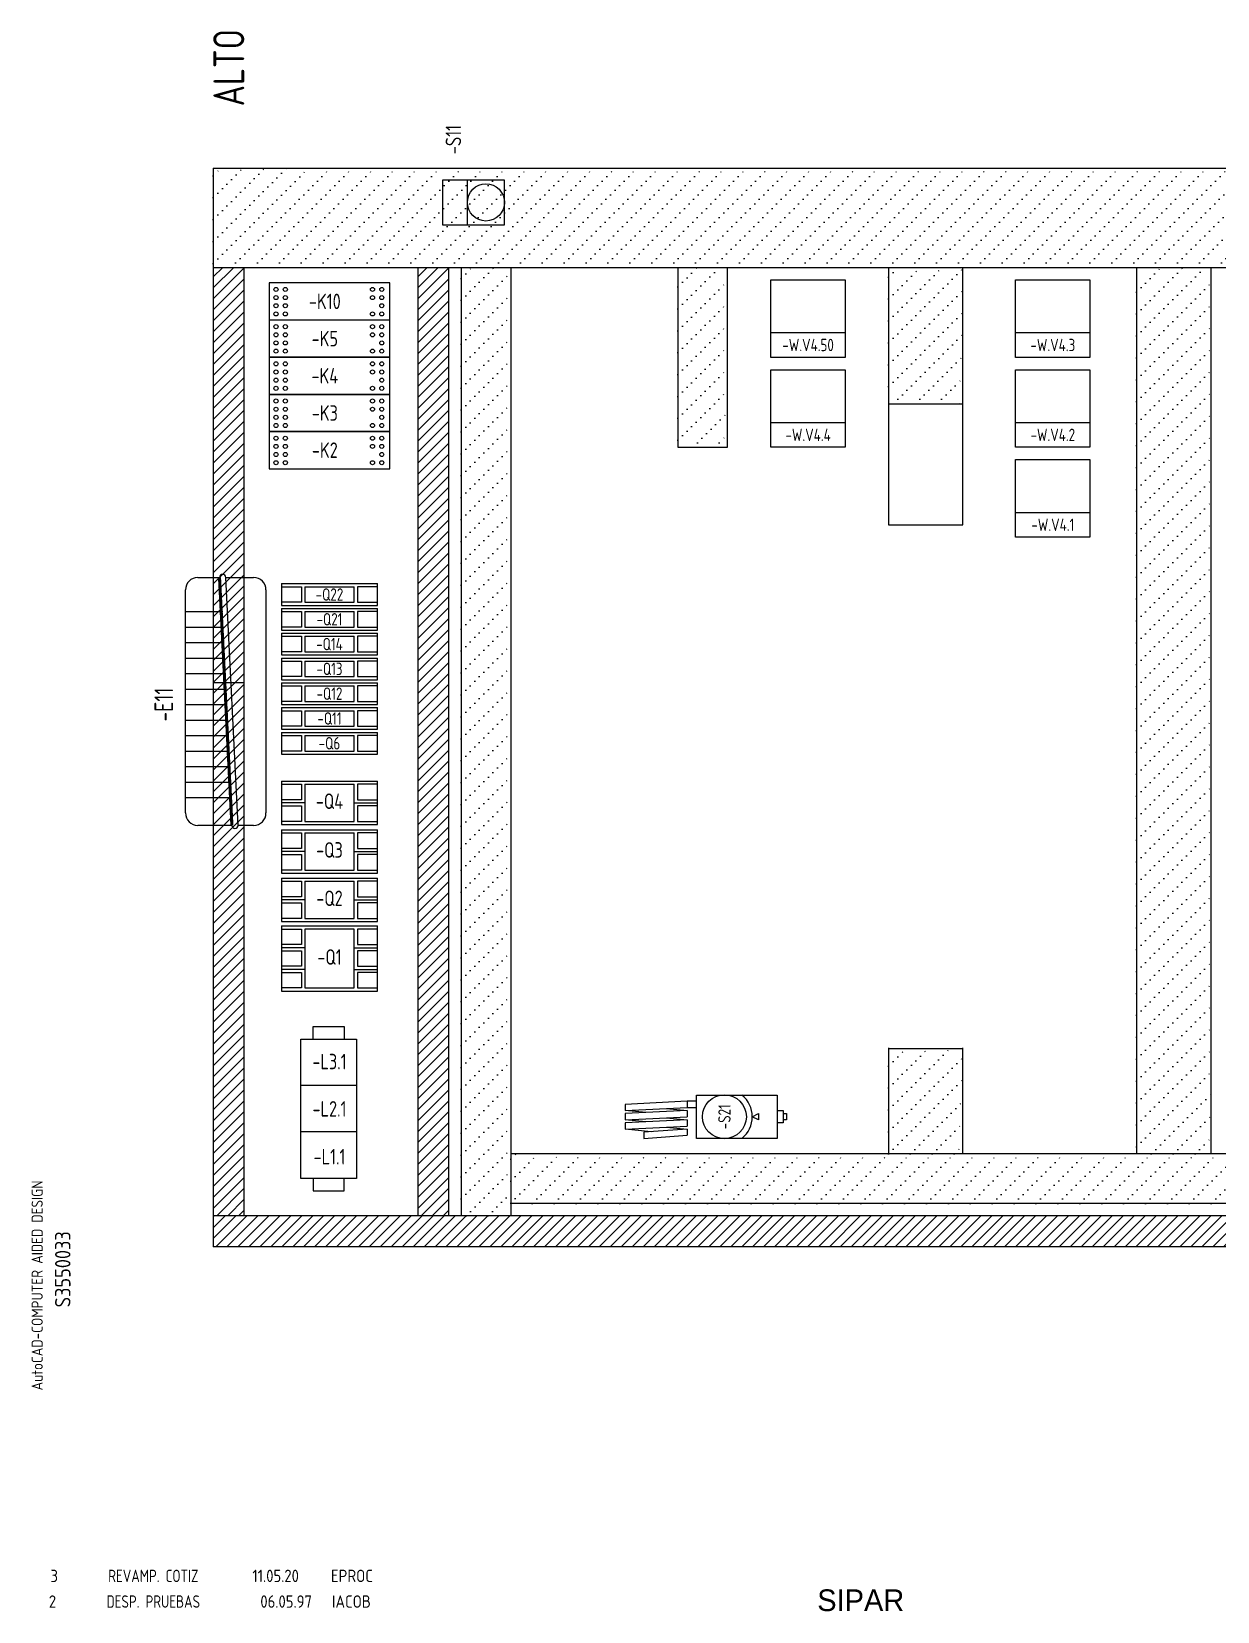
# Model space of a CAD drawing. Extents: x 10 to 610, y -247 to 1644.
# Drawn here: x 9.7 to 201.1, y 13.2 to 268.1 of the extents above; entities that cross this region are included whole.
import ezdxf
from ezdxf.enums import TextEntityAlignment as Align

# ---------------------------------------------------------------- set-up
doc = ezdxf.new("R2010")
doc.units = 0
doc.header["$LTSCALE"] = 5
doc.header["$MEASUREMENT"] = 0
doc.linetypes.add('DOT15', pattern=[0.1875, 0, -0.1875])
doc.layers.get('0').update_dxf_attribs({"linetype": 'CONTINUOUS'})
doc.layers.add('CART', color=7, linetype='CONTINUOUS')
doc.styles.add('DIN', font='DIN.shx', dxfattribs={"width": 0.85})
doc.styles.add('X', font='UNIV.SHX', dxfattribs={"height": 3.5})

# ---------------------------------------------------------------- blocks, each defined once
blk = doc.blocks.new('*X15')
at = {"color": 0, "linetype": 'DOT15'}
for p, q in [((72, 79.07), (79.93, 87)), ((72, 82.61), (76.39, 87)), ((72, 86.14), (72.86, 87)), ((75.46, 79), (83.46, 87)), ((79, 79), (87, 87)), ((82.54, 79), (90.54, 87)), ((86.07, 79), (94.07, 87)), ((89.61, 79), (97.61, 87)), ((93.14, 79), (101.14, 87)), ((96.68, 79), (104.68, 87)), ((100.21, 79), (108.21, 87)), ((103.75, 79), (111.75, 87)), ((107.28, 79), (115.28, 87)), ((110.82, 79), (118.82, 87)), ((114.36, 79), (122.36, 87)), ((117.89, 79), (125.89, 87)), ((121.43, 79), (129.43, 87)), ((124.96, 79), (132.96, 87)), ((128.5, 79), (136.5, 87)), ((132.03, 79), (140.03, 87)), ((135.57, 79), (143.57, 87)), ((139.1, 79), (147.1, 87)), ((142.64, 79), (150.64, 87)), ((146.18, 79), (154.18, 87)), ((149.71, 79), (157.71, 87)), ((153.25, 79), (161.25, 87)), ((156.78, 79), (164.78, 87)), ((160.32, 79), (168.32, 87)), ((163.85, 79), (171.85, 87)), ((167.39, 79), (175.39, 87)), ((170.92, 79), (178.92, 87)), ((174.46, 79), (182.46, 87)), ((177.99, 79), (185.99, 87)), ((181.53, 79), (189.53, 87)), ((185.07, 79), (193.07, 87)), ((188.6, 79), (196.6, 87)), ((192.14, 79), (200.14, 87)), ((195.67, 79), (203.67, 87)), ((199.21, 79), (207.21, 87)), ((202.74, 79), (210.74, 87)), ((206.28, 79), (214.28, 87)), ((209.81, 79), (217.81, 87)), ((213.35, 79), (221.35, 87)), ((216.89, 79), (224.89, 87)), ((220.42, 79), (228.42, 87)), ((223.96, 79), (231.96, 87)), ((227.49, 79), (235.49, 87)), ((231.03, 79), (239.03, 87)), ((234.56, 79), (242.56, 87)), ((238.1, 79), (246.1, 87)), ((241.63, 79), (249.63, 87)), ((245.17, 79), (253.17, 87)), ((248.71, 79), (256.71, 87)), ((252.24, 79), (260.24, 87)), ((255.78, 79), (263.78, 87)), ((259.31, 79), (267.31, 87)), ((262.85, 79), (270.85, 87)), ((266.38, 79), (274.38, 87)), ((269.92, 79), (277.92, 87)), ((273.45, 79), (281.45, 87)), ((276.99, 79), (284.99, 87)), ((280.53, 79), (288.53, 87)), ((284.06, 79), (292.06, 87)), ((287.6, 79), (295.6, 87)), ((291.13, 79), (299.13, 87)), ((294.67, 79), (302.67, 87)), ((298.2, 79), (306.2, 87)), ((301.74, 79), (309.74, 87)), ((305.27, 79), (313.27, 87)), ((308.81, 79), (316.81, 87)), ((312.35, 79), (320.35, 87)), ((315.88, 79), (323.88, 87)), ((319.42, 79), (327.42, 87)), ((322.95, 79), (330.95, 87)), ((326.49, 79), (334.49, 87)), ((330.02, 79), (338.02, 87)), ((333.56, 79), (341.56, 87)), ((337.09, 79), (345.09, 87)), ((340.63, 79), (348.63, 87)), ((344.17, 79), (352.17, 87)), ((347.7, 79), (355.7, 87)), ((351.24, 79), (359.24, 87)), ((354.77, 79), (362.77, 87)), ((358.31, 79), (364, 84.69)), ((361.84, 79), (364, 81.16))]:
    blk.add_line(p, q, dxfattribs=at)
blk = doc.blocks.new('*X3')
at = {"color": 0, "linetype": 'DOT15'}
for p, q in [((11, 226.67), (26.33, 242)), ((11, 230.2), (22.8, 242)), ((11, 233.74), (19.26, 242)), ((11, 237.27), (15.73, 242)), ((11, 240.81), (12.19, 242)), ((13.87, 226), (29.87, 242)), ((17.4, 226), (33.4, 242)), ((20.94, 226), (36.94, 242)), ((24.47, 226), (40.47, 242)), ((28.01, 226), (44.01, 242)), ((31.55, 226), (47.55, 242)), ((35.08, 226), (51.08, 242)), ((38.62, 226), (54.62, 242)), ((42.15, 226), (58.15, 242)), ((45.69, 226), (61.69, 242)), ((49.22, 226), (65.22, 242)), ((52.76, 226), (68.76, 242)), ((56.29, 226), (72.29, 242)), ((59.83, 226), (75.83, 242)), ((63.37, 226), (79.37, 242)), ((66.9, 226), (82.9, 242)), ((70.44, 226), (86.44, 242)), ((73.97, 226), (89.97, 242)), ((77.51, 226), (93.51, 242)), ((81.04, 226), (97.04, 242)), ((84.58, 226), (100.58, 242)), ((88.11, 226), (104.11, 242)), ((91.65, 226), (107.65, 242)), ((95.19, 226), (111.19, 242)), ((98.72, 226), (114.72, 242)), ((102.26, 226), (118.26, 242)), ((105.79, 226), (121.79, 242)), ((109.33, 226), (125.33, 242)), ((112.86, 226), (128.86, 242)), ((116.4, 226), (132.4, 242)), ((119.93, 226), (135.93, 242)), ((123.47, 226), (139.47, 242)), ((127.01, 226), (143.01, 242)), ((130.54, 226), (146.54, 242)), ((134.08, 226), (150.08, 242)), ((137.61, 226), (153.61, 242)), ((141.15, 226), (157.15, 242)), ((144.68, 226), (160.68, 242)), ((148.22, 226), (164.22, 242)), ((151.75, 226), (167.75, 242)), ((155.29, 226), (171.29, 242)), ((158.82, 226), (174.82, 242)), ((162.36, 226), (178.36, 242)), ((165.9, 226), (181.9, 242)), ((169.43, 226), (185.43, 242)), ((172.97, 226), (188.97, 242)), ((176.5, 226), (192.5, 242)), ((180.04, 226), (196.04, 242)), ((183.57, 226), (199.57, 242)), ((187.11, 226), (203.11, 242)), ((190.64, 226), (206.64, 242)), ((194.18, 226), (210.18, 242)), ((197.72, 226), (213.72, 242)), ((201.25, 226), (217.25, 242)), ((204.79, 226), (220.79, 242)), ((208.32, 226), (224.32, 242)), ((211.86, 226), (227.86, 242)), ((215.39, 226), (231.39, 242)), ((218.93, 226), (234.93, 242)), ((222.46, 226), (238.46, 242)), ((226, 226), (242, 242)), ((229.54, 226), (245.54, 242)), ((233.07, 226), (249.07, 242)), ((236.61, 226), (252.61, 242)), ((240.14, 226), (256.14, 242)), ((243.68, 226), (259.68, 242)), ((247.21, 226), (263.21, 242)), ((250.75, 226), (266.75, 242)), ((254.28, 226), (270.28, 242)), ((257.82, 226), (273.82, 242)), ((261.36, 226), (277.36, 242)), ((264.89, 226), (280.89, 242)), ((268.43, 226), (284.43, 242)), ((271.96, 226), (287.96, 242)), ((275.5, 226), (291.5, 242)), ((279.03, 226), (295.03, 242)), ((282.57, 226), (298.57, 242)), ((286.1, 226), (302.1, 242)), ((289.64, 226), (305.64, 242)), ((293.18, 226), (309.18, 242)), ((296.71, 226), (312.71, 242)), ((300.25, 226), (316.25, 242)), ((303.78, 226), (319.78, 242)), ((307.32, 226), (323.32, 242)), ((310.85, 226), (326.85, 242)), ((314.39, 226), (330.39, 242)), ((317.92, 226), (333.92, 242)), ((321.46, 226), (337.46, 242)), ((324.99, 226), (340.99, 242)), ((328.53, 226), (344.53, 242)), ((332.07, 226), (348.07, 242)), ((335.6, 226), (351, 241.4)), ((339.14, 226), (351, 237.86)), ((342.67, 226), (351, 234.33)), ((346.21, 226), (351, 230.79)), ((349.74, 226), (351, 227.26))]:
    blk.add_line(p, q, dxfattribs=at)
blk = doc.blocks.new('*X2')
at = {"color": 0}
for p, q in [((11, 69.34), (14.66, 73)), ((11, 71.1), (12.9, 73)), ((11, 72.87), (11.13, 73)), ((11.43, 68), (16.43, 73)), ((13.2, 68), (18.2, 73)), ((14.97, 68), (19.97, 73)), ((16.73, 68), (21.73, 73)), ((18.5, 68), (23.5, 73)), ((20.27, 68), (25.27, 73)), ((22.04, 68), (27.04, 73)), ((23.81, 68), (28.81, 73)), ((25.57, 68), (30.57, 73)), ((27.34, 68), (32.34, 73)), ((29.11, 68), (34.11, 73)), ((30.88, 68), (35.88, 73)), ((32.64, 68), (37.64, 73)), ((34.41, 68), (39.41, 73)), ((36.18, 68), (41.18, 73)), ((37.95, 68), (42.95, 73)), ((39.72, 68), (44.72, 73)), ((41.48, 68), (46.48, 73)), ((43.25, 68), (48.25, 73)), ((45.02, 68), (50.02, 73)), ((46.79, 68), (51.79, 73)), ((48.55, 68), (53.55, 73)), ((50.32, 68), (55.32, 73)), ((52.09, 68), (57.09, 73)), ((53.86, 68), (58.86, 73)), ((55.63, 68), (60.63, 73)), ((57.39, 68), (62.39, 73)), ((59.16, 68), (64.16, 73)), ((60.93, 68), (65.93, 73)), ((62.7, 68), (67.7, 73)), ((64.46, 68), (69.46, 73)), ((66.23, 68), (71.23, 73)), ((68, 68), (73, 73)), ((69.77, 68), (74.77, 73)), ((71.54, 68), (76.54, 73)), ((73.3, 68), (78.3, 73)), ((75.07, 68), (80.07, 73)), ((76.84, 68), (81.84, 73)), ((78.61, 68), (83.61, 73)), ((80.37, 68), (85.37, 73)), ((82.14, 68), (87.14, 73)), ((83.91, 68), (88.91, 73)), ((85.68, 68), (90.68, 73)), ((87.45, 68), (92.45, 73)), ((89.21, 68), (94.21, 73)), ((90.98, 68), (95.98, 73)), ((92.75, 68), (97.75, 73)), ((94.52, 68), (99.52, 73)), ((96.28, 68), (101.28, 73)), ((98.05, 68), (103.05, 73)), ((99.82, 68), (104.82, 73)), ((101.59, 68), (106.59, 73)), ((103.36, 68), (108.36, 73)), ((105.12, 68), (110.12, 73)), ((106.89, 68), (111.89, 73)), ((108.66, 68), (113.66, 73)), ((110.43, 68), (115.43, 73)), ((112.19, 68), (117.19, 73)), ((113.96, 68), (118.96, 73)), ((115.73, 68), (120.73, 73)), ((117.5, 68), (122.5, 73)), ((119.27, 68), (124.27, 73)), ((121.03, 68), (126.03, 73)), ((122.8, 68), (127.8, 73)), ((124.57, 68), (129.57, 73)), ((126.34, 68), (131.34, 73)), ((128.1, 68), (133.1, 73)), ((129.87, 68), (134.87, 73)), ((131.64, 68), (136.64, 73)), ((133.41, 68), (138.41, 73)), ((135.18, 68), (140.18, 73)), ((136.94, 68), (141.94, 73)), ((138.71, 68), (143.71, 73)), ((140.48, 68), (145.48, 73)), ((142.25, 68), (147.25, 73)), ((144.01, 68), (149.01, 73)), ((145.78, 68), (150.78, 73)), ((147.55, 68), (152.55, 73)), ((149.32, 68), (154.32, 73)), ((151.09, 68), (156.09, 73)), ((152.85, 68), (157.85, 73)), ((154.62, 68), (159.62, 73)), ((156.39, 68), (161.39, 73)), ((158.16, 68), (163.16, 73)), ((159.92, 68), (164.92, 73)), ((161.69, 68), (166.69, 73)), ((163.46, 68), (168.46, 73)), ((165.23, 68), (170.23, 73)), ((166.99, 68), (171.99, 73)), ((168.76, 68), (173.76, 73)), ((170.53, 68), (175.53, 73)), ((172.3, 68), (177.3, 73)), ((174.07, 68), (179.07, 73)), ((175.83, 68), (180.83, 73)), ((177.6, 68), (182.6, 73)), ((179.37, 68), (184.37, 73)), ((181.14, 68), (186.14, 73)), ((182.9, 68), (187.9, 73)), ((184.67, 68), (189.67, 73)), ((186.44, 68), (191.44, 73)), ((188.21, 68), (193.21, 73)), ((189.98, 68), (194.98, 73)), ((191.74, 68), (196.74, 73)), ((193.51, 68), (198.51, 73)), ((195.28, 68), (200.28, 73)), ((197.05, 68), (202.05, 73)), ((198.81, 68), (203.81, 73)), ((200.58, 68), (205.58, 73)), ((202.35, 68), (207.35, 73)), ((204.12, 68), (209.12, 73)), ((205.89, 68), (210.89, 73)), ((207.65, 68), (212.65, 73)), ((209.42, 68), (214.42, 73)), ((211.19, 68), (216.19, 73)), ((212.96, 68), (217.96, 73)), ((214.72, 68), (219.72, 73)), ((216.49, 68), (221.49, 73)), ((218.26, 68), (223.26, 73)), ((220.03, 68), (225.03, 73)), ((221.8, 68), (226.8, 73)), ((223.56, 68), (228.56, 73)), ((225.33, 68), (230.33, 73)), ((227.1, 68), (232.1, 73)), ((228.87, 68), (233.87, 73)), ((230.63, 68), (235.63, 73)), ((232.4, 68), (237.4, 73)), ((234.17, 68), (239.17, 73)), ((235.94, 68), (240.94, 73)), ((237.71, 68), (242.71, 73)), ((239.47, 68), (244.47, 73)), ((241.24, 68), (246.24, 73)), ((243.01, 68), (248.01, 73)), ((244.78, 68), (249.78, 73)), ((246.54, 68), (251.54, 73)), ((248.31, 68), (253.31, 73)), ((250.08, 68), (255.08, 73)), ((251.85, 68), (256.85, 73)), ((253.62, 68), (258.62, 73)), ((255.38, 68), (260.38, 73)), ((257.15, 68), (262.15, 73)), ((258.92, 68), (263.92, 73)), ((260.69, 68), (265.69, 73)), ((262.45, 68), (267.45, 73)), ((264.22, 68), (269.22, 73)), ((265.99, 68), (270.99, 73)), ((267.76, 68), (272.76, 73)), ((269.53, 68), (274.53, 73)), ((271.29, 68), (276.29, 73)), ((273.06, 68), (278.06, 73)), ((274.83, 68), (279.83, 73)), ((276.6, 68), (281.6, 73)), ((278.36, 68), (283.36, 73)), ((280.13, 68), (285.13, 73)), ((281.9, 68), (286.9, 73)), ((283.67, 68), (288.67, 73)), ((285.44, 68), (290.44, 73)), ((287.2, 68), (292.2, 73)), ((288.97, 68), (293.97, 73)), ((290.74, 68), (295.74, 73)), ((292.51, 68), (297.51, 73)), ((294.27, 68), (299.27, 73)), ((296.04, 68), (301.04, 73)), ((297.81, 68), (302.81, 73)), ((299.58, 68), (304.58, 73)), ((301.35, 68), (306.35, 73)), ((303.11, 68), (308.11, 73)), ((304.88, 68), (309.88, 73)), ((306.65, 68), (311.65, 73)), ((308.42, 68), (313.42, 73)), ((310.18, 68), (315.18, 73)), ((311.95, 68), (316.95, 73)), ((313.72, 68), (318.72, 73)), ((315.49, 68), (320.49, 73)), ((317.26, 68), (322.26, 73)), ((319.02, 68), (324.02, 73)), ((320.79, 68), (325.79, 73)), ((322.56, 68), (327.56, 73)), ((324.33, 68), (329.33, 73)), ((326.09, 68), (331.09, 73)), ((327.86, 68), (332.86, 73)), ((329.63, 68), (334.63, 73)), ((331.4, 68), (336.4, 73)), ((333.17, 68), (338.17, 73)), ((334.93, 68), (339.93, 73)), ((336.7, 68), (341.7, 73)), ((338.47, 68), (343.47, 73)), ((340.24, 68), (345.24, 73)), ((342, 68), (347, 73)), ((343.77, 68), (348.77, 73)), ((345.54, 68), (350.54, 73)), ((347.31, 68), (351, 71.69)), ((349.07, 68), (351, 69.93)), ((350.84, 68), (351, 68.16))]:
    blk.add_line(p, q, dxfattribs=at)
blk = doc.blocks.new('*X8')
at = {"color": 0}
for p, q in [((57, 226.71), (60.29, 230)), ((57, 228.47), (58.53, 230)), ((57, 224.94), (62, 229.94)), ((57, 223.17), (62, 228.17)), ((57, 221.4), (62, 226.4)), ((57, 219.63), (62, 224.63)), ((57, 217.87), (62, 222.87)), ((57, 216.1), (62, 221.1)), ((57, 214.33), (62, 219.33)), ((57, 212.56), (62, 217.56)), ((57, 210.8), (62, 215.8)), ((57, 209.03), (62, 214.03)), ((57, 207.26), (62, 212.26)), ((57, 205.49), (62, 210.49)), ((57, 203.72), (62, 208.72)), ((57, 201.96), (62, 206.96)), ((57, 200.19), (62, 205.19)), ((57, 198.42), (62, 203.42)), ((57, 196.65), (62, 201.65)), ((57, 194.89), (62, 199.89)), ((57, 193.12), (62, 198.12)), ((57, 191.35), (62, 196.35)), ((57, 189.58), (62, 194.58)), ((57, 187.81), (62, 192.81)), ((57, 186.05), (62, 191.05)), ((57, 184.28), (62, 189.28)), ((57, 182.51), (62, 187.51)), ((57, 180.74), (62, 185.74)), ((57, 178.98), (62, 183.98)), ((57, 177.21), (62, 182.21)), ((57, 175.44), (62, 180.44)), ((57, 173.67), (62, 178.67)), ((57, 171.9), (62, 176.9)), ((57, 170.14), (62, 175.14)), ((57, 168.37), (62, 173.37)), ((57, 166.6), (62, 171.6)), ((57, 164.83), (62, 169.83)), ((57, 163.07), (62, 168.07)), ((57, 161.3), (62, 166.3)), ((57, 159.53), (62, 164.53)), ((57, 157.76), (62, 162.76)), ((57, 155.99), (62, 160.99)), ((57, 154.23), (62, 159.23)), ((57, 152.46), (62, 157.46)), ((57, 150.69), (62, 155.69)), ((57, 148.92), (62, 153.92)), ((57, 147.16), (62, 152.16)), ((57, 145.39), (62, 150.39)), ((57, 143.62), (62, 148.62)), ((57, 141.85), (62, 146.85)), ((57, 140.09), (62, 145.09)), ((57, 138.32), (62, 143.32)), ((57, 136.55), (62, 141.55)), ((57, 134.78), (62, 139.78)), ((57, 133.01), (62, 138.01)), ((57, 131.25), (62, 136.25)), ((57, 129.48), (62, 134.48)), ((57, 127.71), (62, 132.71)), ((57, 125.94), (62, 130.94)), ((57, 124.18), (62, 129.18)), ((57, 122.41), (62, 127.41)), ((57, 120.64), (62, 125.64)), ((57, 118.87), (62, 123.87)), ((57, 117.1), (62, 122.1)), ((57, 115.34), (62, 120.34)), ((57, 113.57), (62, 118.57)), ((57, 111.8), (62, 116.8)), ((57, 110.03), (62, 115.03)), ((57, 108.27), (62, 113.27)), ((57, 106.5), (62, 111.5)), ((57, 104.73), (62, 109.73)), ((57, 102.96), (62, 107.96)), ((57, 101.19), (62, 106.19)), ((57, 99.43), (62, 104.43)), ((57, 97.66), (62, 102.66)), ((57, 95.89), (62, 100.89)), ((57, 94.12), (62, 99.12)), ((57, 92.36), (62, 97.36)), ((57, 90.59), (62, 95.59)), ((57, 88.82), (62, 93.82)), ((57, 87.05), (62, 92.05)), ((57, 85.28), (62, 90.28)), ((57, 83.52), (62, 88.52)), ((57, 81.75), (62, 86.75)), ((57, 79.98), (62, 84.98)), ((57, 78.21), (62, 83.21)), ((57.55, 77), (62, 81.45)), ((59.32, 77), (62, 79.68)), ((61.09, 77), (62, 77.91))]:
    blk.add_line(p, q, dxfattribs=at)
blk = doc.blocks.new('*X12')
at = {"color": 0, "linetype": 'DOT15'}
for p, q in [((173, 218.96), (184.04, 230)), ((173, 222.5), (180.5, 230)), ((173, 226.03), (176.97, 230)), ((173, 229.57), (173.43, 230)), ((173, 215.43), (185, 227.43)), ((173, 211.89), (185, 223.89)), ((173, 208.36), (185, 220.36)), ((173, 204.82), (185, 216.82)), ((173, 201.28), (185, 213.28)), ((173, 197.75), (185, 209.75)), ((173, 194.21), (185, 206.21)), ((173, 190.68), (185, 202.68)), ((173, 187.14), (185, 199.14)), ((173, 183.61), (185, 195.61)), ((173, 180.07), (185, 192.07)), ((173, 176.54), (185, 188.54)), ((173, 173), (185, 185)), ((173, 169.46), (185, 181.46)), ((173, 165.93), (185, 177.93)), ((173, 162.39), (185, 174.39)), ((173, 158.86), (185, 170.86)), ((173, 155.32), (185, 167.32)), ((173, 151.79), (185, 163.79)), ((173, 148.25), (185, 160.25)), ((173, 144.72), (185, 156.72)), ((173, 141.18), (185, 153.18)), ((173, 137.64), (185, 149.64)), ((173, 134.11), (185, 146.11)), ((173, 130.57), (185, 142.57)), ((173, 127.04), (185, 139.04)), ((173, 123.5), (185, 135.5)), ((173, 119.97), (185, 131.97)), ((173, 116.43), (185, 128.43)), ((173, 112.9), (185, 124.9)), ((173, 109.36), (185, 121.36)), ((173, 105.82), (185, 117.82)), ((173, 102.29), (185, 114.29)), ((173, 98.75), (185, 110.75)), ((173, 95.22), (185, 107.22)), ((173, 91.68), (185, 103.68)), ((173, 88.15), (185, 100.15)), ((175.39, 87), (185, 96.61)), ((178.92, 87), (185, 93.08)), ((182.46, 87), (185, 89.54))]:
    blk.add_line(p, q, dxfattribs=at)
blk = doc.blocks.new('*X7')
at = {"color": 0, "linetype": 'DOT15'}
for p, q in [((51, 220.71), (56.29, 226)), ((51, 224.24), (52.76, 226)), ((51, 217.17), (59, 225.17)), ((51, 213.63), (59, 221.63)), ((51, 210.1), (59, 218.1)), ((51, 206.56), (59, 214.56)), ((51, 203.03), (59, 211.03)), ((51, 199.49), (59, 207.49)), ((51, 195.96), (59, 203.96)), ((51, 192.42), (59, 200.42)), ((51, 188.89), (59, 196.89)), ((51, 185.35), (59, 193.35)), ((51, 181.81), (59, 189.81)), ((51, 178.28), (59, 186.28)), ((51, 174.74), (59, 182.74)), ((51, 171.21), (59, 179.21)), ((51, 167.67), (59, 175.67)), ((51, 164.14), (59, 172.14)), ((51, 160.6), (59, 168.6)), ((51, 157.07), (59, 165.07)), ((51, 153.53), (59, 161.53)), ((51, 149.99), (59, 157.99)), ((51, 146.46), (59, 154.46)), ((51, 142.92), (59, 150.92)), ((51, 139.39), (59, 147.39)), ((51, 135.85), (59, 143.85)), ((51, 132.32), (59, 140.32)), ((51, 128.78), (59, 136.78)), ((51, 125.25), (59, 133.25)), ((51, 121.71), (59, 129.71)), ((51, 118.18), (59, 126.18)), ((51, 114.64), (59, 122.64)), ((51, 111.1), (59, 119.1)), ((51, 107.57), (59, 115.57)), ((51, 104.03), (59, 112.03)), ((51, 100.5), (59, 108.5)), ((51, 96.96), (59, 104.96)), ((51, 93.43), (59, 101.43)), ((51, 89.89), (59, 97.89)), ((51, 86.36), (59, 94.36)), ((51, 82.82), (59, 90.82)), ((51, 79.28), (59, 87.28)), ((51, 75.75), (59, 83.75)), ((51.79, 73), (59, 80.21)), ((55.32, 73), (59, 76.68)), ((58.86, 73), (59, 73.14))]:
    blk.add_line(p, q, dxfattribs=at)
blk = doc.blocks.new('*X11')
at = {"color": 0, "linetype": 'DOT15'}
for p, q in [((133, 94.11), (142.89, 104)), ((133, 97.64), (139.36, 104)), ((133, 101.18), (135.82, 104)), ((133, 90.57), (145, 102.57)), ((133, 87.04), (145, 99.04)), ((136.5, 87), (145, 95.5)), ((140.03, 87), (145, 91.97)), ((143.57, 87), (145, 88.43))]:
    blk.add_line(p, q, dxfattribs=at)
blk = doc.blocks.new('*X4')
at = {"color": 0, "linetype": 'DOT15'}
for p, q in [((85, 219.35), (91.65, 226)), ((85, 222.89), (88.11, 226)), ((85, 215.81), (93, 223.81)), ((85, 212.28), (93, 220.28)), ((85, 208.74), (93, 216.74)), ((85, 205.21), (93, 213.21)), ((85, 201.67), (93, 209.67)), ((85, 198.14), (93, 206.14)), ((87.4, 197), (93, 202.6)), ((90.93, 197), (93, 199.07))]:
    blk.add_line(p, q, dxfattribs=at)
blk = doc.blocks.new('*X9')
at = {"color": 0, "linetype": 'DOT15'}
for p, q in [((133, 221.39), (141.61, 230)), ((133, 224.92), (138.08, 230)), ((133, 228.46), (134.54, 230)), ((133, 217.85), (145, 229.85)), ((133, 214.32), (145, 226.32)), ((133, 210.78), (145, 222.78)), ((133.75, 208), (145, 219.25)), ((137.29, 208), (145, 215.71)), ((140.82, 208), (145, 212.18)), ((144.36, 208), (145, 208.64))]:
    blk.add_line(p, q, dxfattribs=at)
blk = doc.blocks.new('REV2')
at = {"color": 3, "style": 'DIN'}
for s, width, p in [('2', 0.9, (12.45, 13.79)), ('DESP. PRUEBAS', 0.8, (21.76, 13.79)), ('06.05.97', 0.9, (46.59, 13.79)), ('IACOB', 0.9, (58.16, 13.79))]:
    blk.add_text(s, height=2, dxfattribs=dict(at, width=width)).set_placement(p)

msp = doc.modelspace()

# ---------------------------------------------------------------- linework, layer by layer
at = {"color": 6}
for p, q in [((39, 246), (379, 246)), ((39, 246), (39, 72)), ((379, 72), (39, 72))]:
    msp.add_line(p, q, dxfattribs=at)
for p, q in [((86, 244.1), (76, 244.1)), ((76, 244.1), (76, 236.9)), ((80, 236.9), (80, 244.1)), ((86, 236.9), (86, 244.1)), ((76, 236.9), (86, 236.9)), ((39, 230), (379, 230)), ((44, 77), (44, 230)), ((72, 230), (72, 77)), ((77, 77), (77, 230)), ((114, 230), (114, 201)), ((122, 201), (122, 230)), ((148, 230), (148, 208)), ((160, 208), (160, 230)), ((188, 230), (188, 87)), ((200, 230), (200, 87)), ((48, 227.53), (48, 221.53)), ((67.5, 227.53), (48, 227.53)), ((67.5, 221.53), (67.5, 227.53)), ((67.5, 221.53), (48, 221.53)), ((48, 221.53), (48, 215.53)), ((67.5, 215.53), (67.5, 221.53)), ((129, 219.5), (141, 219.5)), ((168.5, 219.5), (180.5, 219.5)), ((67.5, 215.53), (48, 215.53)), ((48, 215.53), (48, 209.53)), ((48, 215.53), (67.5, 215.53)), ((67.5, 209.53), (67.5, 215.53)), ((48, 209.53), (67.5, 209.53)), ((67.5, 209.53), (48, 209.53)), ((48, 209.53), (67.5, 209.53)), ((48, 209.53), (48, 203.53)), ((67.5, 203.53), (67.5, 209.53)), ((148, 208), (148, 188.5)), ((148, 208), (160, 208)), ((160, 188.5), (160, 208)), ((129, 205), (141, 205)), ((168.5, 205), (180.5, 205)), ((48, 203.53), (67.5, 203.53)), ((67.5, 203.53), (48, 203.53)), ((48, 203.53), (48, 197.53)), ((48, 203.53), (67.5, 203.53)), ((67.5, 197.53), (67.5, 203.53)), ((114, 201), (122, 201)), ((48, 197.53), (67.5, 197.53)), ((168.5, 190.5), (180.5, 190.5)), ((148, 188.5), (160, 188.5)), ((50, 179), (65.5, 179)), ((50, 179), (50, 175.5)), ((50, 178.5), (53.25, 178.5)), ((53.25, 178.5), (53.25, 176)), ((53.75, 178.5), (61.75, 178.5)), ((53.75, 178.5), (53.75, 176)), ((61.75, 176), (61.75, 178.5)), ((65.5, 178.5), (62.25, 178.5)), ((62.25, 178.5), (62.25, 176)), ((65.5, 175.5), (65.5, 179)), ((53.25, 176), (50, 176)), ((53.75, 176), (61.75, 176)), ((62.25, 176), (65.5, 176)), ((50, 175.5), (65.5, 175.5)), ((50, 175), (65.5, 175)), ((50, 175), (65.5, 175)), ((50, 175), (50, 171.5)), ((50, 174.5), (53.25, 174.5)), ((53.25, 174.5), (53.25, 172)), ((53.75, 174.5), (53.75, 172)), ((53.75, 174.5), (61.75, 174.5)), ((61.75, 172), (61.75, 174.5)), ((65.5, 174.5), (62.25, 174.5)), ((62.25, 174.5), (62.25, 172)), ((65.5, 171.5), (65.5, 175)), ((53.25, 172), (50, 172)), ((50, 171.5), (65.5, 171.5)), ((50, 171), (65.5, 171)), ((50, 171), (50, 167.5)), ((53.75, 172), (61.75, 172)), ((62.25, 172), (65.5, 172)), ((65.5, 167.5), (65.5, 171)), ((50, 170.5), (53.25, 170.5)), ((53.25, 170.5), (53.25, 168)), ((53.75, 170.5), (61.75, 170.5)), ((53.75, 170.5), (53.75, 168)), ((61.75, 168), (61.75, 170.5)), ((65.5, 170.5), (62.25, 170.5)), ((62.25, 170.5), (62.25, 168)), ((53.25, 168), (50, 168)), ((50, 167.5), (65.5, 167.5)), ((50, 167), (65.5, 167)), ((50, 167), (65.5, 167)), ((50, 167), (50, 163.5)), ((50, 166.5), (53.25, 166.5)), ((53.25, 166.5), (53.25, 164)), ((53.75, 168), (61.75, 168)), ((53.75, 166.5), (61.75, 166.5)), ((53.75, 166.5), (53.75, 164)), ((61.75, 164), (61.75, 166.5)), ((62.25, 168), (65.5, 168)), ((65.5, 166.5), (62.25, 166.5)), ((62.25, 166.5), (62.25, 164)), ((65.5, 163.5), (65.5, 167)), ((53.25, 164), (50, 164)), ((50, 163.5), (65.5, 163.5)), ((53.75, 164), (61.75, 164)), ((62.25, 164), (65.5, 164)), ((44, 163), (39, 163)), ((50, 163), (50, 159.5)), ((50, 163), (65.5, 163)), ((50, 162.5), (53.25, 162.5)), ((53.25, 162.5), (53.25, 160)), ((53.75, 162.5), (53.75, 160)), ((53.75, 162.5), (61.75, 162.5)), ((61.75, 160), (61.75, 162.5)), ((62.25, 162.5), (62.25, 160)), ((65.5, 162.5), (62.25, 162.5)), ((65.5, 159.5), (65.5, 163)), ((53.25, 160), (50, 160)), ((50, 159.5), (65.5, 159.5)), ((50, 159), (65.5, 159)), ((50, 159), (50, 155.5)), ((50, 158.5), (53.25, 158.5)), ((53.25, 158.5), (53.25, 156)), ((53.75, 160), (61.75, 160)), ((53.75, 158.5), (61.75, 158.5)), ((53.75, 158.5), (53.75, 156)), ((61.75, 156), (61.75, 158.5)), ((62.25, 160), (65.5, 160)), ((65.5, 158.5), (62.25, 158.5)), ((62.25, 158.5), (62.25, 156)), ((65.5, 155.5), (65.5, 159)), ((53.25, 156), (50, 156)), ((50, 155.5), (65.5, 155.5)), ((53.75, 156), (61.75, 156)), ((62.25, 156), (65.5, 156)), ((50, 155), (65.5, 155)), ((50, 155), (50, 151.5)), ((50, 154.5), (53.25, 154.5)), ((53.25, 154.5), (53.25, 152)), ((53.75, 154.5), (61.75, 154.5)), ((53.75, 154.5), (53.75, 152)), ((61.75, 152), (61.75, 154.5)), ((65.5, 154.5), (62.25, 154.5)), ((62.25, 154.5), (62.25, 152)), ((65.5, 151.5), (65.5, 155)), ((53.25, 152), (50, 152)), ((50, 151.5), (65.5, 151.5)), ((53.75, 152), (61.75, 152)), ((62.25, 152), (65.5, 152)), ((50, 147.15), (65.5, 147.15)), ((50, 147.15), (50, 140.15)), ((50, 146.65), (53.25, 146.65)), ((53.25, 146.65), (53.25, 144.15)), ((53.75, 146.65), (61.75, 146.65)), ((53.75, 146.65), (53.75, 140.65)), ((61.75, 140.65), (61.75, 146.65)), ((65.5, 146.65), (62.25, 146.65)), ((62.25, 146.65), (62.25, 144.15)), ((65.5, 140.15), (65.5, 147.15)), ((53.25, 144.15), (50, 144.15)), ((53.75, 143.65), (50, 143.65)), ((50, 143.15), (53.25, 143.15)), ((53.25, 143.15), (53.25, 140.65)), ((61.75, 143.65), (65.5, 143.65)), ((62.25, 144.15), (65.5, 144.15)), ((65.5, 143.15), (62.25, 143.15)), ((62.25, 143.15), (62.25, 140.65)), ((53.25, 140.65), (50, 140.65)), ((53.75, 140.65), (61.75, 140.65)), ((62.25, 140.65), (65.5, 140.65)), ((50, 140.15), (65.5, 140.15)), ((50, 140.15), (65.5, 140.15)), ((50, 139.29), (65.5, 139.29)), ((50, 139.29), (50, 132.29)), ((50, 138.79), (53.25, 138.79)), ((53.25, 138.79), (53.25, 136.29)), ((53.75, 138.79), (53.75, 132.79)), ((53.75, 138.79), (61.75, 138.79)), ((61.75, 132.79), (61.75, 138.79)), ((65.5, 138.79), (62.25, 138.79)), ((62.25, 138.79), (62.25, 136.29)), ((65.5, 132.29), (65.5, 139.29)), ((53.25, 136.29), (50, 136.29)), ((53.75, 135.79), (50, 135.79)), ((50, 135.29), (53.25, 135.29)), ((53.25, 135.29), (53.25, 132.79)), ((61.75, 135.79), (65.5, 135.79)), ((62.25, 136.29), (65.5, 136.29)), ((65.5, 135.29), (62.25, 135.29)), ((62.25, 135.29), (62.25, 132.79)), ((53.25, 132.79), (50, 132.79)), ((53.75, 132.79), (61.75, 132.79)), ((62.25, 132.79), (65.5, 132.79)), ((50, 132.29), (65.5, 132.29)), ((50, 132.29), (65.5, 132.29)), ((50, 131.49), (50, 124.49)), ((50, 131.49), (65.5, 131.49)), ((50, 130.99), (53.25, 130.99)), ((53.25, 130.99), (53.25, 128.49)), ((53.75, 130.99), (53.75, 124.99)), ((53.75, 130.99), (61.75, 130.99)), ((61.75, 124.99), (61.75, 130.99)), ((65.5, 130.99), (62.25, 130.99)), ((62.25, 130.99), (62.25, 128.49)), ((65.5, 124.49), (65.5, 131.49)), ((53.25, 128.49), (50, 128.49)), ((53.75, 127.99), (50, 127.99)), ((50, 127.49), (53.25, 127.49)), ((53.25, 127.49), (53.25, 124.99)), ((61.75, 127.99), (65.5, 127.99)), ((62.25, 128.49), (65.5, 128.49)), ((62.25, 127.49), (62.25, 124.99)), ((65.5, 127.49), (62.25, 127.49)), ((53.25, 124.99), (50, 124.99)), ((53.75, 124.99), (61.75, 124.99)), ((62.25, 124.99), (65.5, 124.99)), ((50, 124.49), (65.5, 124.49)), ((50, 124.49), (65.5, 124.49)), ((50, 123.77), (65.5, 123.77)), ((50, 123.77), (65.5, 123.77)), ((50, 123.77), (50, 113.27)), ((50, 123.27), (53.25, 123.27)), ((53.25, 123.27), (53.25, 120.77)), ((53.75, 123.27), (53.75, 113.77)), ((61.75, 123.27), (53.75, 123.27)), ((61.75, 113.77), (61.75, 123.27)), ((65.5, 123.27), (62.25, 123.27)), ((62.25, 123.27), (62.25, 120.77)), ((65.5, 113.27), (65.5, 123.77)), ((53.25, 120.77), (50, 120.77)), ((53.75, 120.27), (50, 120.27)), ((61.75, 120.27), (65.5, 120.27)), ((62.25, 120.77), (65.5, 120.77)), ((50, 119.77), (53.25, 119.77)), ((53.25, 117.27), (50, 117.27)), ((53.25, 119.77), (53.25, 117.27)), ((65.5, 119.77), (62.25, 119.77)), ((62.25, 119.77), (62.25, 117.27)), ((62.25, 117.27), (65.5, 117.27)), ((53.75, 116.77), (50, 116.77)), ((50, 116.27), (53.25, 116.27)), ((53.25, 116.27), (53.25, 113.77)), ((61.75, 116.77), (65.5, 116.77)), ((65.5, 116.27), (62.25, 116.27)), ((62.25, 116.27), (62.25, 113.77)), ((53.25, 113.77), (50, 113.77)), ((50, 113.27), (65.5, 113.27)), ((53.75, 113.77), (61.75, 113.77)), ((62.25, 113.77), (65.5, 113.77)), ((148, 104.1), (148, 87)), ((160, 87), (160, 104.1)), ((115.5, 95.5), (105.5, 95)), ((105.5, 95), (105.5, 94)), ((105.5, 94), (115.5, 94.5)), ((112.17, 94.33), (115.5, 94)), ((117, 95.5), (115.5, 95.5)), ((115.5, 95.5), (115.5, 94.5)), ((115.5, 94.5), (117, 94.5)), ((117, 96.5), (130, 96.5)), ((117, 89.5), (117, 96.5)), ((130, 96.5), (130, 89.5)), ((115.5, 94), (105.5, 93.5)), ((108.83, 93.67), (105.5, 94)), ((105.5, 93.5), (105.5, 92.5)), ((105.5, 92.5), (115.5, 93)), ((115.5, 92.5), (105.5, 92)), ((108.83, 92.17), (105.5, 92.5)), ((105.5, 92), (105.5, 91)), ((112.17, 92.83), (115.5, 92.5)), ((115.5, 94), (115.5, 93)), ((115.5, 92.5), (115.5, 91.5)), ((126, 93), (127, 93.5)), ((127, 92.5), (126, 93)), ((127, 93.5), (127, 92.5)), ((130, 94), (131, 94)), ((131, 92), (130, 92)), ((131, 94), (131, 92)), ((131, 93.5), (131.5, 93.5)), ((131.5, 92.5), (131, 92.5)), ((131.5, 93.5), (131.5, 92.5)), ((105.5, 91), (115.5, 91.5)), ((109.67, 90.58), (105.5, 91)), ((115.5, 91), (108.5, 90.5)), ((108.5, 90.5), (108.5, 89.5)), ((108.5, 89.5), (115.5, 90)), ((112.17, 91.33), (115.5, 91)), ((115.5, 91), (115.5, 90)), ((130, 89.5), (117, 89.5)), ((379, 87), (87, 87)), ((379, 77), (39, 77)), ((379, 79), (87, 79))]:
    msp.add_line(p, q)
at = {"color": 7}
for p, q in [((79, 230), (79, 77)), ((87, 230), (87, 77))]:
    msp.add_line(p, q, dxfattribs=at)
at = {"color": 2}
for p, q in [((129, 215.5), (129, 228)), ((129, 228), (141, 228)), ((141, 228), (141, 215.5)), ((168.5, 228), (180.5, 228)), ((168.5, 215.5), (168.5, 228)), ((180.5, 228), (180.5, 215.5)), ((141, 215.5), (129, 215.5)), ((180.5, 215.5), (168.5, 215.5)), ((129, 201), (129, 213.5)), ((129, 213.5), (141, 213.5)), ((141, 213.5), (141, 201)), ((168.5, 201), (168.5, 213.5)), ((168.5, 213.5), (180.5, 213.5)), ((180.5, 213.5), (180.5, 201)), ((141, 201), (129, 201)), ((180.5, 201), (168.5, 201)), ((168.5, 199), (180.5, 199)), ((168.5, 186.5), (168.5, 199)), ((180.5, 199), (180.5, 186.5)), ((180.5, 186.5), (168.5, 186.5)), ((36.5, 180), (40, 180)), ((43, 140), (41, 180)), ((41, 180), (45.5, 180)), ((34.5, 142), (34.5, 178)), ((47.5, 178), (47.5, 142)), ((34.5, 174.5), (40.52, 174.5)), ((34.5, 172), (40.4, 172)), ((34.5, 169.5), (40.52, 169.5)), ((34.5, 167), (40.65, 167)), ((34.5, 164.5), (40.77, 164.5)), ((34.5, 162), (40.9, 162)), ((34.5, 159.5), (41.02, 159.5)), ((34.5, 157), (41.15, 157)), ((34.5, 154.5), (41.27, 154.5)), ((34.5, 152), (41.4, 152)), ((34.5, 149.5), (41.53, 149.5)), ((34.5, 147), (41.65, 147)), ((34.5, 144.5), (41.65, 144.5)), ((42, 140), (36.5, 140)), ((45.5, 140), (43, 140)), ((53.13, 83.06), (53.13, 105.54)), ((53.13, 105.54), (62.13, 105.54)), ((62.13, 105.54), (62.13, 83.06)), ((62.13, 98.04), (53.13, 98.04)), ((62.13, 90.55), (53.13, 90.55)), ((62.13, 83.06), (53.13, 83.06))]:
    msp.add_line(p, q, dxfattribs=at)
at = {"linetype": 'Continuous'}
msp.add_line((148, 104), (160, 104), dxfattribs=at)
at = {"color": 2, "const_width": 0.5}
msp.add_lwpolyline([(42, 140), (40, 180)], dxfattribs=at)
for points in [[(55.13, 105.54), (55.13, 107.54), (60.13, 107.54), (60.13, 105.54)], [(55.13, 83.06), (55.13, 81.06), (60.13, 81.06), (60.13, 83.06)]]:
    msp.add_lwpolyline(points)
at = {"color": 2}
msp.add_circle((83, 240.5), 3, dxfattribs=at)
at = {"color": 1}
for centre in [(49.12, 226.46), (49.12, 225.14), (50.62, 226.46), (50.62, 225.14), (64.69, 226.46), (64.69, 225.14), (66.19, 226.46), (66.19, 225.14), (49.12, 223.83), (49.12, 222.51), (50.62, 223.83), (50.62, 222.51), (64.69, 222.51), (66.19, 223.83), (66.19, 222.51), (49.12, 220.46), (49.12, 219.14), (50.62, 220.46), (50.62, 219.14), (64.69, 220.46), (64.69, 219.14), (66.19, 220.46), (66.19, 219.14), (49.12, 217.83), (49.12, 216.51), (50.62, 217.83), (50.62, 216.51), (64.69, 216.51), (66.19, 217.83), (66.19, 216.51), (49.12, 214.46), (50.62, 214.46), (64.69, 214.46), (66.19, 214.46), (49.12, 213.14), (49.12, 211.83), (50.62, 213.14), (50.62, 211.83), (64.69, 213.14), (66.19, 213.14), (66.19, 211.83), (49.12, 210.51), (50.62, 210.51), (64.69, 210.51), (66.19, 210.51), (49.12, 208.46), (49.12, 207.14), (50.62, 208.46), (50.62, 207.14), (64.69, 208.46), (64.69, 207.14), (66.19, 208.46), (66.19, 207.14), (49.12, 205.83), (49.12, 204.51), (50.62, 205.83), (50.62, 204.51), (64.69, 204.51), (66.19, 205.83), (66.19, 204.51), (49.12, 202.46), (49.12, 201.14), (50.62, 202.46), (50.62, 201.14), (64.69, 202.46), (64.69, 201.14), (66.19, 202.46), (66.19, 201.14), (49.12, 199.83), (49.12, 198.51), (50.62, 199.83), (50.62, 198.51), (64.69, 198.51), (66.19, 199.83), (66.19, 198.51)]:
    msp.add_circle(centre, 0.328, dxfattribs=at)
msp.add_circle((121.5, 93), 3.54)
at = {"color": 2}
for centre, radius, start, end in [((36.5, 178), 2, 90, 180), ((40.5, 180), 0.5, 0, 180), ((45.5, 178), 2, 0, 90), ((36.5, 142), 2, 180, 270), ((45.5, 142), 2, 270, 0), ((42.5, 140), 0.5, 180, 0)]:
    msp.add_arc(centre, radius, start, end, dxfattribs=at)
msp.add_arc((121.5, 93), 4.5, 308.9424, 51.0576)

# ---------------------------------------------------------------- block references
at = {"linetype": 'DOT15'}
for name, p in [('*X3', (28, 4)), ('*X7', (28, 4)), ('*X4', (29, 4)), ('*X9', (15, 0)), ('*X12', (15, 0)), ('*X11', (15, 0)), ('*X15', (15, 0))]:
    msp.add_blockref(name, p, dxfattribs=at)
for name, p in [('*X8', (-18, 0)), ('*X8', (15, 0)), ('*X2', (28, 4))]:
    msp.add_blockref(name, p)
at = {"linetype": 'Continuous'}
msp.add_blockref('REV2', (0, 0), dxfattribs=at)

# ---------------------------------------------------------------- texts
at = {"color": 6, "style": 'DIN', "width": 0.8}
msp.add_text('ALTO', height=5, rotation=90, dxfattribs=at).set_placement((44, 256))
at = {"style": 'DIN', "width": 0.8}
msp.add_text('-S11', height=2.5, rotation=90, dxfattribs=at).set_placement((79, 253), align=Align.RIGHT)
at = {"color": 7, "style": 'DIN', "width": 0.8}
for s, p in [('-K10', (57, 223.28)), ('-K5', (57, 217.28)), ('-K4', (57, 211.28)), ('-K3', (57, 205.28)), ('-K2', (57, 199.28))]:
    msp.add_text(s, height=2.5, dxfattribs=at).set_placement(p, align=Align.CENTER)
at = {"style": 'DIN', "width": 0.8}
for s, height, p in [('-W.V4.50', 2, (135, 216.5)), ('-W.V4.3', 2, (174.5, 216.5)), ('-W.V4.4', 2, (135, 202)), ('-W.V4.2', 2, (174.5, 202)), ('-W.V4.1', 2, (174.5, 187.5)), ('-Q22', 2, (57.75, 176.25)), ('-Q21', 2, (57.75, 172.25)), ('-Q14', 2, (57.75, 168.25)), ('-Q13', 2, (57.75, 164.25)), ('-Q12', 2, (57.75, 160.25)), ('-Q11', 2, (57.75, 156.25)), ('-Q6', 2, (57.75, 152.25)), ('-Q4', 2.5, (57.75, 142.65)), ('-Q3', 2.5, (57.75, 134.79)), ('-Q2', 2.5, (57.75, 126.99)), ('-Q1', 2.5, (57.75, 117.52)), ('-L3.1', 2.5, (57.75, 100.65)), ('-L2.1', 2.5, (57.75, 93.02)), ('-L1.1', 2.5, (57.75, 85.31))]:
    msp.add_text(s, height=height, dxfattribs=at).set_placement(p, align=Align.CENTER)
at = {"color": 3, "style": 'DIN', "width": 0.8}
msp.add_text('-E11', height=3, rotation=90, dxfattribs=at).set_placement((32.5, 159.5), align=Align.CENTER)
at = {"style": 'DIN', "width": 0.8}
msp.add_text('-S21', height=2, rotation=90, dxfattribs=at).set_placement((122.5, 93), align=Align.CENTER)
at = {"color": 3, "style": 'DIN'}
for s, width, p in [('3', 0.9, (12.72, 17.93)), ('REVAMP. COTIZ', 0.8, (22.03, 17.93)), ('11.05.20', 0.9, (45.31, 17.93)), ('EPROC', 0.9, (57.99, 17.93))]:
    msp.add_text(s, height=2, dxfattribs=dict(at, width=width)).set_placement(p)
at = {"layer": 'CART', "color": 1, "style": 'DIN', "width": 0.9}
msp.add_text('AutoCAD-COMPUTER AIDED DESIGN', height=1.8, rotation=90, dxfattribs=at).set_placement((11.47, 48.84))
at = {"layer": 'CART', "color": 3, "style": 'DIN', "width": 0.9, "flags": 1}
msp.add_attdef('S3550033', text='', height=2.5, rotation=90, dxfattribs=at).set_placement((15.95, 68.38), align=Align.CENTER)
at = {"layer": 'CART', "color": 6, "style": 'X', "flags": 1}
msp.add_attdef('SIPAR', text='', height=3.5, dxfattribs=at).set_placement((143.5, 15), align=Align.MIDDLE)

doc.saveas('drawing.dxf')
